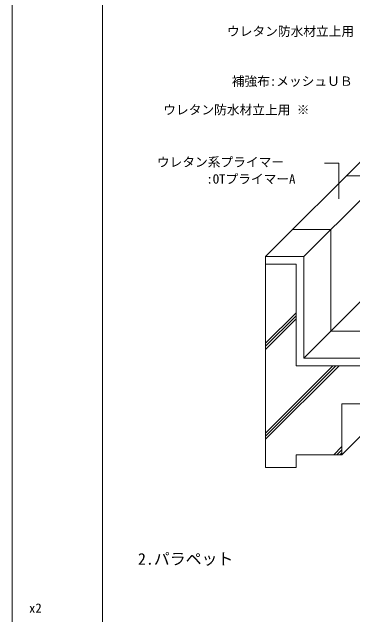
# Model space of a CAD drawing. Units: millimetres, scale not verified. Extents: x -3150 to 3150, y -4455 to 4455.
# Drawn here: x -3150 to -1542, y 24 to 2873 of the extents above; entities that cross this region are included whole.
import ezdxf
from ezdxf.enums import TextEntityAlignment as Align

# ---------------------------------------------------------------- set-up
doc = ezdxf.new("R2010")
doc.units = ezdxf.units.MM
doc.header["$LTSCALE"] = 10
for name, color, linetype, lineweight in [('0-0_0', 7, 'Continuous', 9), ('0-1_WAKU', 7, 'Continuous', 18), ('0-3_KUTAI', 3, 'Continuous', 18), ('0-4_BOUSUI', 1, 'Continuous', 18), ('0-5_MOJI', 7, 'Continuous', 18), ('0-6_HATCH', 9, 'Continuous', 18)]:
    doc.layers.add(name, color=color, linetype=linetype, lineweight=lineweight)
doc.styles.add('ＭＳ ゴシック', font='')
doc.styles.get('ＭＳ ゴシック').set_extended_font_data('MS Gothic')

msp = doc.modelspace()

# ---------------------------------------------------------------- linework, layer by layer
at = {"layer": '0-0_0', "lineweight": 18}
msp.add_line((-1953.81, 721.46), (-1809.81, 721.46), dxfattribs=at)
at = {"layer": '0-1_WAKU'}
for points in [[(-3149.99, -4455), (3150.01, -4455), (3150.01, 4455), (-3149.99, 4455)], [(-2723.99, 3645), (2805.01, 3645), (2805.01, -3825), (-2723.99, -3825)]]:
    msp.add_lwpolyline(points, close=True, dxfattribs=at)
at = {"layer": '0-3_KUTAI'}
for p, q in [((-1953.81, 1717.46), (-1271.26, 2400.02)), ((-1773.81, 1717.46), (-1091.26, 2400.02)), ((-1953.81, 721.46), (-1953.81, 1717.46)), ((-1593.81, 1021.46), (-1593.81, 781.46)), ((-1593.81, 781.46), (-1353.81, 1021.46)), ((-1809.81, 781.46), (-1593.81, 781.46)), ((-1809.81, 781.46), (-1809.81, 721.46))]:
    msp.add_line(p, q, dxfattribs=at)
for points in [[(-1773.81, 1237.46), (-1391.98, 1619.3), (-1091.26, 1920.02)], [(-1953.81, 1717.46), (-1773.81, 1717.46), (-1773.81, 1237.46), (-849.81, 1237.46)], [(-1953.81, 1681.46), (-1809.81, 1681.46), (-1809.81, 1201.46), (-849.81, 1201.46)], [(-849.81, 1237.46), (-849.81, 1021.46), (-1593.81, 1021.46)]]:
    msp.add_lwpolyline(points, dxfattribs=at)
at = {"layer": '0-4_BOUSUI'}
for points in [[(-1571.98, 2099.3), (-1391.98, 2099.3), (-1391.98, 1619.3), (-1189.78, 1619.3)], [(-1826.54, 1844.74), (-1646.54, 1844.74), (-1646.54, 1364.74), (-722.54, 1364.74)]]:
    msp.add_lwpolyline(points, dxfattribs=at)
at = {"layer": '0-5_MOJI'}
for p in [(-1675.66, 2158.94), (-1608.16, 1990.19)]:
    msp.add_line(p, (-1608.16, 2158.94), dxfattribs=at)
at = {"layer": '0-6_HATCH'}
for p, q in [((-1953.81, 1308.08), (-1809.81, 1452.08)), ((-1953.81, 1293.58), (-1809.81, 1437.58)), ((-1953.81, 1279.08), (-1809.81, 1423.08)), ((-1953.81, 883.82), (-1636.17, 1201.46)), ((-1953.81, 869.32), (-1621.67, 1201.46)), ((-1953.81, 854.82), (-1607.17, 1201.46)), ((-1631.9, 781.46), (-1593.81, 819.55)), ((-1617.4, 781.46), (-1593.81, 805.05)), ((-1602.9, 781.46), (-1593.81, 790.55))]:
    msp.add_line(p, q, dxfattribs=at)

# ---------------------------------------------------------------- texts
at = {"layer": '0-0_0', "style": 'ＭＳ ゴシック'}
msp.add_text('x2', height=43.99, dxfattribs=at).set_placement((-3069.98, 21.38), align=Align.BOTTOM_LEFT)
at = {"layer": '0-5_MOJI', "style": 'ＭＳ ゴシック'}
for s, height, p in [('ウレタン防水材立上用 ※', 43.99, (-2135.68, 2746.65)), ('補強布:メッシュＵＢ', 43.99, (-2113.24, 2510.94)), ('ウレタン防水材立上用 ※', 43.99, (-2436.58, 2375.75)), ('ウレタン系プライマー', 43.99, (-2466.61, 2128.94)), (':OTプライマーA', 43.99, (-2232.7, 2048.94)), ('2.パラペット', 54.99, (-2555.79, 244.97))]:
    msp.add_text(s, height=height, dxfattribs=at).set_placement(p, align=Align.BOTTOM_LEFT)

doc.saveas('drawing.dxf')
